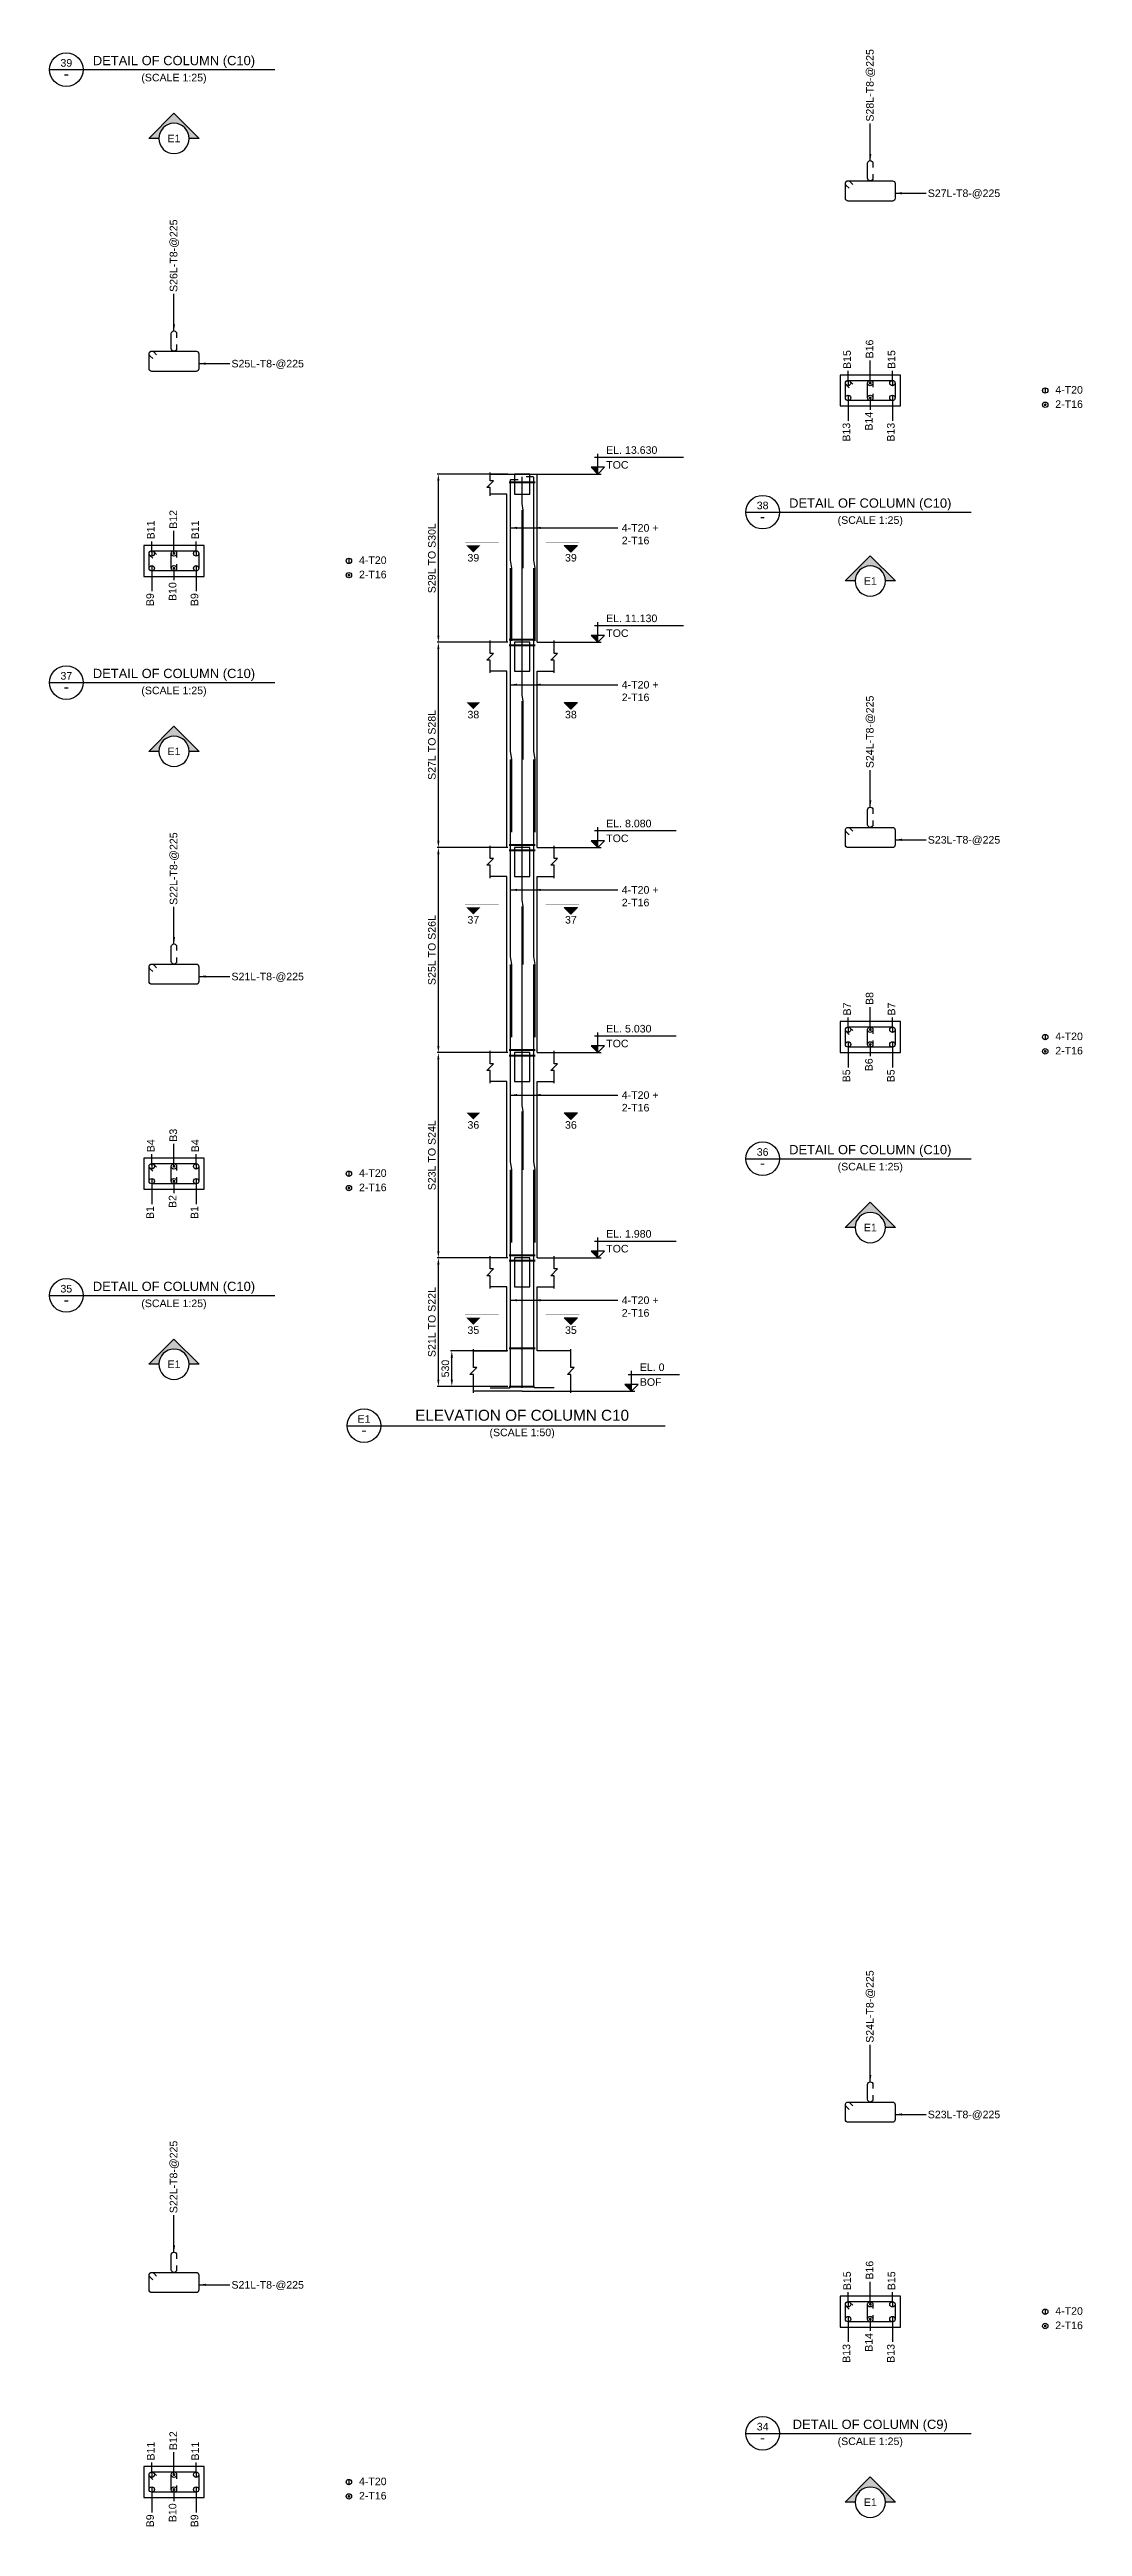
# Model space of a CAD drawing. Header units: inches. Extents: x -14050 to 64750, y -1525 to 593364.
# Drawn here: x -14050 to 16659, y 449541 to 523134 of the extents above; entities that cross this region are included whole.
import ezdxf
from ezdxf.enums import TextEntityAlignment as Align

# ---------------------------------------------------------------- set-up
doc = ezdxf.new("R2010")
doc.units = ezdxf.units.IN
doc.header["$MEASUREMENT"] = 0
for name, color, linetype in [('colSectionMarkLayer', 5, 'Continuous'), ('Concrete Line', 2, 'Continuous'), ('Dim', 31, 'Continuous'), ('Hatch', 25, 'Continuous'), ('Labels', 4, 'Continuous'), ('Link', 225, 'Continuous'), ('Reinforcement', 130, 'Continuous'), ('Text', 31, 'Continuous'), ('Text_Scale', 31, 'Continuous')]:
    doc.layers.add(name, color=color, linetype=linetype)
doc.styles.add('SC-BBS1', font='SansSerif')
doc.styles.add('SC-COL2', font='sanss___.ttf')
doc.styles.get("Standard").update_dxf_attribs({"font": 'txt.shx'})
doc.dimstyles.new('ColumnSch', dxfattribs={"dimtxt": 225, "dimasz": 200, "dimexe": 38, "dimexo": 38, "dimgap": 80, "dimtad": 1, "dimtoh": 1, "dimdec": 0, "dimzin": 0, "dimdsep": 46, "dimtxsty": 'SC-BBS1', "dimcen": 0.09, "dimclrd": 8, "dimclre": 8, "dimclrt": 31, "dimadec": 0, "dimazin": 0, "dimtfac": 1, "dimtdec": 0, "dimtix": 1, "dimtofl": 0, "dimtmove": 0, "dimatfit": 3, "dimfxl": 1, "dimtolj": 1, "dimtzin": 0, "dimarcsym": 0})
doc.dimstyles.get("Standard").update_dxf_attribs({"dimtxt": 0.18, "dimasz": 200, "dimexe": 0.18, "dimexo": 0.0625, "dimgap": 0.09, "dimtad": 0, "dimtih": 1, "dimtoh": 1, "dimdec": 4, "dimzin": 0, "dimdsep": 46, "dimtxsty": 'Standard', "dimcen": 0.09, "dimadec": 0, "dimazin": 0, "dimtfac": 1, "dimtdec": 4, "dimtofl": 0, "dimtmove": 0, "dimatfit": 3, "dimfxl": 1, "dimtolj": 1, "dimtzin": 0, "dimarcsym": 0})

# ---------------------------------------------------------------- blocks, each defined once
blk = doc.blocks.new('*D126')
at = {"color": 8, "linetype": 'ByBlock', "lineweight": -2}
for p, q in [((-428, 487234), (-2528, 487234)), ((-2490, 483616), (-2490, 487034)), ((-428, 483416), (-2528, 483416))]:
    blk.add_line(p, q, dxfattribs=at)
at = {"color": 8}
for points in [[(-2490, 487234), (-2457, 487034), (-2523, 487034)], [(-2490, 483416), (-2523, 483616), (-2457, 483616)]]:
    blk.add_solid(points, dxfattribs=at)
at = {"layer": 'DEFPOINTS', "color": 31}
for p in [(-390, 487234), (-2490, 483416), (-390, 483416)]:
    blk.add_point(p, dxfattribs=at)
at = {"color": 31, "insert": (-2682, 485325), "char_height": 225, "attachment_point": 5, "rotation": 90, "style": 'SC-BBS1'}
blk.add_mtext('\\A1;S21L TO S22L', dxfattribs=at)
blk = doc.blocks.new('*D127')
at = {"color": 8, "linetype": 'ByBlock', "lineweight": -2}
for p, q in [((-428, 484472), (-2128, 484472)), ((-2090, 483616), (-2090, 484272)), ((-428, 483416), (-2128, 483416))]:
    blk.add_line(p, q, dxfattribs=at)
at = {"color": 8}
for points in [[(-2090, 484472), (-2057, 484272), (-2123, 484272)], [(-2090, 483416), (-2123, 483616), (-2057, 483616)]]:
    blk.add_solid(points, dxfattribs=at)
at = {"layer": 'DEFPOINTS', "color": 31}
for p in [(-390, 484472), (-2090, 483416), (-390, 483416)]:
    blk.add_point(p, dxfattribs=at)
at = {"color": 31, "insert": (-2282, 483944), "char_height": 225, "attachment_point": 5, "rotation": 90, "style": 'SC-BBS1'}
blk.add_mtext('\\A1;530', dxfattribs=at)
blk = doc.blocks.new('*D128')
at = {"color": 8, "linetype": 'ByBlock', "lineweight": -2}
for p, q in [((-428, 493330), (-2528, 493330)), ((-2490, 487434), (-2490, 493130)), ((-428, 487234), (-2528, 487234))]:
    blk.add_line(p, q, dxfattribs=at)
at = {"color": 8}
for points in [[(-2490, 493330), (-2457, 493130), (-2523, 493130)], [(-2490, 487234), (-2523, 487434), (-2457, 487434)]]:
    blk.add_solid(points, dxfattribs=at)
at = {"layer": 'DEFPOINTS', "color": 31}
for p in [(-390, 493330), (-2490, 487234), (-390, 487234)]:
    blk.add_point(p, dxfattribs=at)
at = {"color": 31, "insert": (-2682, 490282), "char_height": 225, "attachment_point": 5, "rotation": 90, "style": 'SC-BBS1'}
blk.add_mtext('\\A1;S23L TO S24L', dxfattribs=at)
blk = doc.blocks.new('*D129')
at = {"color": 8, "linetype": 'ByBlock', "lineweight": -2}
for p, q in [((-428, 499426), (-2528, 499426)), ((-2490, 493530), (-2490, 499226)), ((-428, 493330), (-2528, 493330))]:
    blk.add_line(p, q, dxfattribs=at)
at = {"color": 8}
for points in [[(-2490, 499426), (-2457, 499226), (-2523, 499226)], [(-2490, 493330), (-2523, 493530), (-2457, 493530)]]:
    blk.add_solid(points, dxfattribs=at)
at = {"layer": 'DEFPOINTS', "color": 31}
for p in [(-390, 499426), (-2490, 493330), (-390, 493330)]:
    blk.add_point(p, dxfattribs=at)
at = {"color": 31, "insert": (-2682, 496378), "char_height": 225, "attachment_point": 5, "rotation": 90, "style": 'SC-BBS1'}
blk.add_mtext('\\A1;S25L TO S26L', dxfattribs=at)
blk = doc.blocks.new('*D130')
at = {"color": 8, "linetype": 'ByBlock', "lineweight": -2}
for p, q in [((-428, 505522), (-2528, 505522)), ((-2490, 499626), (-2490, 505322)), ((-428, 499426), (-2528, 499426))]:
    blk.add_line(p, q, dxfattribs=at)
at = {"color": 8}
for points in [[(-2490, 505522), (-2457, 505322), (-2523, 505322)], [(-2490, 499426), (-2523, 499626), (-2457, 499626)]]:
    blk.add_solid(points, dxfattribs=at)
at = {"layer": 'DEFPOINTS', "color": 31}
for p in [(-390, 505522), (-2490, 499426), (-390, 499426)]:
    blk.add_point(p, dxfattribs=at)
at = {"color": 31, "insert": (-2682, 502474), "char_height": 225, "attachment_point": 5, "rotation": 90, "style": 'SC-BBS1'}
blk.add_mtext('\\A1;S27L TO S28L', dxfattribs=at)
blk = doc.blocks.new('*D131')
at = {"color": 8, "linetype": 'ByBlock', "lineweight": -2}
for p, q in [((-428, 510522), (-2528, 510522)), ((-2490, 505722), (-2490, 510322)), ((-428, 505522), (-2528, 505522))]:
    blk.add_line(p, q, dxfattribs=at)
at = {"color": 8}
for points in [[(-2490, 510522), (-2457, 510322), (-2523, 510322)], [(-2490, 505522), (-2523, 505722), (-2457, 505722)]]:
    blk.add_solid(points, dxfattribs=at)
at = {"layer": 'DEFPOINTS', "color": 31}
for p in [(-390, 510522), (-2490, 505522), (-390, 505522)]:
    blk.add_point(p, dxfattribs=at)
at = {"color": 31, "insert": (-2682, 508022), "char_height": 225, "attachment_point": 5, "rotation": 90, "style": 'SC-BBS1'}
blk.add_mtext('\\A1;S29L TO S30L', dxfattribs=at)

msp = doc.modelspace()

# ---------------------------------------------------------------- hatches: boundary and pattern name
at = {"layer": 'Hatch'}
h = msp.add_hatch(color=256, dxfattribs=at)
edge = h.paths.add_edge_path(flags=16)
edge.add_line((-10800, 520492), (-11100, 520492))
edge.add_line((-11100, 520492), (-10350, 521242))
edge.add_line((-10350, 521242), (-9600, 520492))
edge.add_line((-9600, 520492), (-9900, 520492))
edge.add_arc((-10350, 520492), 450, 0, 180)
for points in [[(2250, 510522), (2250, 510722), (2050, 510722)], [(-1650, 508397), (-1450, 508197), (-1250, 508397), (-1650, 508397)], [(1650, 508397), (1450, 508197), (1250, 508397), (1650, 508397)], [(2250, 505522), (2250, 505722), (2050, 505722)], [(-1650, 503737), (-1450, 503537), (-1250, 503737), (-1650, 503737)], [(1650, 503737), (1450, 503537), (1250, 503737), (1650, 503737)], [(2250, 499426), (2250, 499626), (2050, 499626)], [(-1650, 497641), (-1450, 497441), (-1250, 497641), (-1650, 497641)], [(1650, 497641), (1450, 497441), (1250, 497641), (1650, 497641)], [(2250, 493330), (2250, 493530), (2050, 493530)], [(-1650, 491545), (-1450, 491345), (-1250, 491545), (-1650, 491545)], [(1650, 491545), (1450, 491345), (1250, 491545), (1650, 491545)], [(2250, 487234), (2250, 487434), (2050, 487434)], [(-1650, 485449), (-1450, 485249), (-1250, 485449), (-1650, 485449)], [(1650, 485449), (1450, 485249), (1250, 485449), (1650, 485449)], [(3250, 483272), (3250, 483472), (3050, 483472)]]:
    msp.add_hatch(color=256, dxfattribs=at).paths.add_polyline_path(points, flags=0)
h = msp.add_hatch(color=256, dxfattribs=at)
edge = h.paths.add_edge_path(flags=16)
edge.add_line((9900, 507344), (9600, 507344))
edge.add_line((9600, 507344), (10350, 508094))
edge.add_line((10350, 508094), (11100, 507344))
edge.add_line((11100, 507344), (10800, 507344))
edge.add_arc((10350, 507344), 450, 0, 180)
h = msp.add_hatch(color=256, dxfattribs=at)
edge = h.paths.add_edge_path(flags=16)
edge.add_line((-10800, 502282), (-11100, 502282))
edge.add_line((-11100, 502282), (-10350, 503032))
edge.add_line((-10350, 503032), (-9600, 502282))
edge.add_line((-9600, 502282), (-9900, 502282))
edge.add_arc((-10350, 502282), 450, 0, 180)
h = msp.add_hatch(color=256, dxfattribs=at)
edge = h.paths.add_edge_path(flags=16)
edge.add_line((9900, 488134), (9600, 488134))
edge.add_line((9600, 488134), (10350, 488884))
edge.add_line((10350, 488884), (11100, 488134))
edge.add_line((11100, 488134), (10800, 488134))
edge.add_arc((10350, 488134), 450, 0, 180)
h = msp.add_hatch(color=256, dxfattribs=at)
edge = h.paths.add_edge_path(flags=16)
edge.add_line((-10800, 484072), (-11100, 484072))
edge.add_line((-11100, 484072), (-10350, 484822))
edge.add_line((-10350, 484822), (-9600, 484072))
edge.add_line((-9600, 484072), (-9900, 484072))
edge.add_arc((-10350, 484072), 450, 0, 180)
h = msp.add_hatch(color=256, dxfattribs=at)
edge = h.paths.add_edge_path(flags=16)
edge.add_line((9900, 450262), (9600, 450262))
edge.add_line((9600, 450262), (10350, 451012))
edge.add_line((10350, 451012), (11100, 450262))
edge.add_line((11100, 450262), (10800, 450262))
edge.add_arc((10350, 450262), 450, 0, 180)

# ---------------------------------------------------------------- linework, layer by layer
at = {"lineweight": 50}
for p, q in [((-390, 510282), (390, 510282)), ((-390, 505602), (390, 505602)), ((-390, 505442), (390, 505442)), ((-390, 499506), (390, 499506)), ((-390, 499346), (390, 499346)), ((-390, 493410), (390, 493410)), ((-390, 493250), (390, 493250)), ((-390, 487314), (390, 487314)), ((-390, 487154), (390, 487154)), ((-390, 484552), (390, 484552)), ((-390, 483416), (370, 483416))]:
    msp.add_line(p, q, dxfattribs=at)
at = {"layer": 'colSectionMarkLayer'}
for p, q in [((-14050, 522537), (-7350, 522537)), ((2150, 511022), (4800, 511022)), ((2250, 510522), (2250, 511122)), ((450, 510522), (2350, 510522)), ((6650, 509389), (13350, 509389)), ((2150, 506022), (4800, 506022)), ((2250, 505522), (2250, 506122)), ((450, 505522), (2350, 505522)), ((-14050, 504327), (-7350, 504327)), ((2150, 499926), (4575, 499926)), ((2250, 499426), (2250, 500026)), ((450, 499426), (2350, 499426)), ((2150, 493830), (4575, 493830)), ((2250, 493330), (2250, 493930)), ((450, 493330), (2350, 493330)), ((6650, 490179), (13350, 490179)), ((450, 487234), (2350, 487234)), ((2150, 487734), (4575, 487734)), ((2250, 487234), (2250, 487834)), ((-14050, 486117), (-7350, 486117)), ((3150, 483772), (4675, 483772)), ((3250, 483272), (3250, 483872)), ((1450, 483272), (3350, 483272)), ((-5200, 482247), (4250, 482247)), ((6650, 452307), (13350, 452307))]:
    msp.add_line(p, q, dxfattribs=at)
for points in [[(-10800, 520492), (-11100, 520492), (-10350, 521242), (-9600, 520492), (-9900, 520492, 1), (-10800, 520492, 1), (-9900, 520492)], [(9900, 507344), (9600, 507344), (10350, 508094), (11100, 507344), (10800, 507344, 1), (9900, 507344, 1), (10800, 507344)], [(-10800, 502282), (-11100, 502282), (-10350, 503032), (-9600, 502282), (-9900, 502282, 1), (-10800, 502282, 1), (-9900, 502282)], [(9900, 488134), (9600, 488134), (10350, 488884), (11100, 488134), (10800, 488134, 1), (9900, 488134, 1), (10800, 488134)], [(-10800, 484072), (-11100, 484072), (-10350, 484822), (-9600, 484072), (-9900, 484072, 1), (-10800, 484072, 1), (-9900, 484072)], [(9900, 450262), (9600, 450262), (10350, 451012), (11100, 450262), (10800, 450262, 1), (9900, 450262, 1), (10800, 450262)]]:
    msp.add_lwpolyline(points, format="xyb", dxfattribs=at)
for points in [[(2250, 510522), (2450, 510722), (2050, 510722)], [(2250, 505522), (2450, 505722), (2050, 505722)], [(2250, 499426), (2450, 499626), (2050, 499626)], [(2250, 493330), (2450, 493530), (2050, 493530)], [(2250, 487234), (2450, 487434), (2050, 487434)], [(3250, 483272), (3450, 483472), (3050, 483472)]]:
    msp.add_lwpolyline(points, close=True, dxfattribs=at)
at = {"layer": 'colSectionMarkLayer', "const_width": 5}
for points in [[(-700, 508497), (-1700, 508497)], [(-1650, 508397), (-1450, 508197), (-1250, 508397), (-1650, 508397)], [(700, 508497), (1700, 508497)], [(-700, 503837), (-1700, 503837)], [(-1650, 503737), (-1450, 503537), (-1250, 503737), (-1650, 503737)], [(700, 503837), (1700, 503837)], [(-700, 497741), (-1700, 497741)], [(-1650, 497641), (-1450, 497441), (-1250, 497641), (-1650, 497641)], [(700, 497741), (1700, 497741)], [(-700, 491645), (-1700, 491645)], [(700, 491645), (1700, 491645)], [(-1650, 491545), (-1450, 491345), (-1250, 491545), (-1650, 491545)], [(-700, 485549), (-1700, 485549)], [(-1650, 485449), (-1450, 485249), (-1250, 485449), (-1650, 485449)], [(700, 485549), (1700, 485549)]]:
    msp.add_lwpolyline(points, dxfattribs=at)
at = {"layer": 'colSectionMarkLayer'}
for points in [[(1650, 508397), (1450, 508197), (1250, 508397), (1650, 508397)], [(1650, 503737), (1450, 503537), (1250, 503737), (1650, 503737)], [(1650, 497641), (1450, 497441), (1250, 497641), (1650, 497641)], [(1650, 491545), (1450, 491345), (1250, 491545), (1650, 491545)], [(1650, 485449), (1450, 485249), (1250, 485449), (1650, 485449)]]:
    msp.add_lwpolyline(points, dxfattribs=at)
for centre in [(-13550, 522537), (7150, 509389), (-13550, 504327), (7150, 490179), (-13550, 486117), (-4700, 482247), (7150, 452307)]:
    msp.add_circle(centre, 500, dxfattribs=at)
at = {"layer": 'Concrete Line'}
for p, q in [((-950, 510522), (450, 510522)), ((450, 505522), (450, 510522)), ((-450, 509922), (-950, 509922)), ((-450, 505522), (-450, 509922)), ((-450, 505522), (-950, 505522)), ((-450, 505522), (-450, 505522)), ((-450, 505522), (-450, 505522)), ((450, 505522), (450, 505522)), ((450, 505522), (450, 505522)), ((450, 505522), (950, 505522)), ((-450, 504662), (-950, 504662)), ((-450, 499426), (-450, 504662)), ((450, 499426), (450, 504662)), ((450, 504662), (950, 504662)), ((-450, 499426), (-950, 499426)), ((-450, 499426), (-450, 499426)), ((-450, 499426), (-450, 499426)), ((450, 499426), (450, 499426)), ((450, 499426), (450, 499426)), ((450, 499426), (950, 499426)), ((-450, 498566), (-950, 498566)), ((-450, 493330), (-450, 498566)), ((450, 493330), (450, 498566)), ((450, 498566), (950, 498566)), ((-450, 493330), (-950, 493330)), ((-450, 493330), (-450, 493330)), ((-450, 493330), (-450, 493330)), ((450, 493330), (450, 493330)), ((450, 493330), (450, 493330)), ((450, 493330), (950, 493330)), ((-450, 492470), (-950, 492470)), ((-450, 487234), (-450, 492470)), ((450, 487234), (450, 492470)), ((450, 492470), (950, 492470)), ((-450, 487234), (-950, 487234)), ((-450, 487234), (-450, 487234)), ((-450, 487234), (-450, 487234)), ((450, 487234), (450, 487234)), ((450, 487234), (450, 487234)), ((450, 487234), (950, 487234)), ((-450, 486374), (-950, 486374)), ((-450, 484472), (-450, 486374)), ((450, 484472), (450, 486374)), ((450, 486374), (950, 486374)), ((-1450, 484472), (-450, 484472)), ((1450, 484472), (450, 484472)), ((1450, 484472), (450, 484472)), ((0, 483272), (-1450, 483272)), ((0, 483272), (1450, 483272))]:
    msp.add_line(p, q, dxfattribs=at)
for points in [[(9450, 512544), (11250, 512544), (11250, 512544), (11250, 513464), (11250, 513464), (9450, 513464), (9450, 513464), (9450, 512544)], [(-230, 510522), (-230, 509922), (230, 509922), (230, 510522)], [(-11250, 507482), (-9450, 507482), (-9450, 507482), (-9450, 508402), (-9450, 508402), (-11250, 508402), (-11250, 508402), (-11250, 507482)], [(-230, 505522), (-230, 504662), (230, 504662), (230, 505522)], [(-230, 499426), (-230, 498566), (230, 498566), (230, 499426)], [(9450, 493334), (11250, 493334), (11250, 493334), (11250, 494254), (11250, 494254), (9450, 494254), (9450, 494254), (9450, 493334)], [(-230, 493330), (-230, 492470), (230, 492470), (230, 493330)], [(-11250, 489272), (-9450, 489272), (-9450, 489272), (-9450, 490192), (-9450, 490192), (-11250, 490192), (-11250, 490192), (-11250, 489272)], [(-230, 487234), (-230, 486374), (230, 486374), (230, 487234)], [(9450, 455462), (11250, 455462), (11250, 455462), (11250, 456382), (11250, 456382), (9450, 456382), (9450, 456382), (9450, 455462)], [(-11250, 450400), (-9450, 450400), (-9450, 450400), (-9450, 451320), (-9450, 451320), (-11250, 451320), (-11250, 451320), (-11250, 450400)]]:
    msp.add_lwpolyline(points, close=True, dxfattribs=at)
for points in [[(-950, 509872), (-950, 510122), (-1050, 510122), (-850, 510322), (-950, 510322), (-950, 510572)], [(-950, 504612), (-950, 504992), (-1050, 504992), (-850, 505192), (-950, 505192), (-950, 505572)], [(950, 504612), (950, 504992), (850, 504992), (1050, 505192), (950, 505192), (950, 505572)], [(-950, 498516), (-950, 498896), (-1050, 498896), (-850, 499096), (-950, 499096), (-950, 499476)], [(950, 498516), (950, 498896), (850, 498896), (1050, 499096), (950, 499096), (950, 499476)], [(-950, 492420), (-950, 492800), (-1050, 492800), (-850, 493000), (-950, 493000), (-950, 493380)], [(950, 492420), (950, 492800), (850, 492800), (1050, 493000), (950, 493000), (950, 493380)], [(-950, 486324), (-950, 486704), (-1050, 486704), (-850, 486904), (-950, 486904), (-950, 487284)], [(950, 486324), (950, 486704), (850, 486704), (1050, 486904), (950, 486904), (950, 487284)], [(-1450, 483222), (-1450, 483772), (-1550, 483772), (-1350, 483972), (-1450, 483972), (-1450, 484522)], [(1450, 483222), (1450, 483772), (1350, 483772), (1550, 483972), (1450, 483972), (1450, 484522)]]:
    msp.add_lwpolyline(points, dxfattribs=at)
at = {"layer": 'Dim', "color": 8}
for p, q in [((10350, 513256), (10350, 513896)), ((9690, 513264), (9690, 513584)), ((11010, 513264), (11010, 513584)), ((9690, 512744), (9690, 512104)), ((10350, 512752), (10350, 512432)), ((11010, 512744), (11010, 512104)), ((-10350, 508194), (-10350, 508834)), ((-11010, 508202), (-11010, 508522)), ((-9690, 508202), (-9690, 508522)), ((-11010, 507682), (-11010, 507042)), ((-10350, 507690), (-10350, 507370)), ((-9690, 507682), (-9690, 507042)), ((10350, 494046), (10350, 494686)), ((9690, 494054), (9690, 494374)), ((11010, 494054), (11010, 494374)), ((9690, 493534), (9690, 492894)), ((10350, 493542), (10350, 493222)), ((11010, 493534), (11010, 492894)), ((-11010, 489992), (-11010, 490312)), ((-10350, 489984), (-10350, 490624)), ((-9690, 489992), (-9690, 490312)), ((-11010, 489472), (-11010, 488832)), ((-10350, 489480), (-10350, 489160)), ((-9690, 489472), (-9690, 488832)), ((9690, 456182), (9690, 456502)), ((10350, 456174), (10350, 456814)), ((11010, 456182), (11010, 456502)), ((9690, 455662), (9690, 455022)), ((10350, 455670), (10350, 455350)), ((11010, 455662), (11010, 455022)), ((-11010, 451120), (-11010, 451440)), ((-10350, 451112), (-10350, 451752)), ((-9690, 451120), (-9690, 451440)), ((-11010, 450600), (-11010, 449960)), ((-10350, 450608), (-10350, 450288)), ((-9690, 450600), (-9690, 449960))]:
    msp.add_line(p, q, dxfattribs=at)
at = {"layer": 'Link'}
for points in [[(10430, 519434), (10430, 519314, -1), (10270, 519314), (10270, 519754, -1), (10430, 519754), (10430, 519634)], [(9718.3, 519012.6), (9633.4, 519097.4, -0.668178), (9690, 519234), (11010, 519234, -0.4142136), (11090, 519154), (11090, 518714, -0.4142136), (11010, 518634), (9690, 518634, -0.4142136), (9610, 518714), (9610, 519154, -0.6681793), (9746.6, 519210.6), (9831.4, 519125.7)], [(-10270, 514372), (-10270, 514252, -1), (-10430, 514252), (-10430, 514692, -1), (-10270, 514692), (-10270, 514572)], [(-10981.7, 513950.6), (-11066.6, 514035.4, -0.668178), (-11010, 514172), (-9690, 514172, -0.4142136), (-9610, 514092), (-9610, 513652, -0.4142136), (-9690, 513572), (-11010, 513572, -0.4142136), (-11090, 513652), (-11090, 514092, -0.6681793), (-10953.4, 514148.6), (-10868.6, 514063.7)], [(9718.3, 513082.6), (9633.4, 513167.4, -0.668178), (9690, 513304), (11010, 513304, -0.4142136), (11090, 513224), (11090, 512784, -0.4142136), (11010, 512704), (9690, 512704, -0.4142136), (9610, 512784), (9610, 513224, -0.6681793), (9746.6, 513280.6), (9831.4, 513195.7)], [(10430, 512904), (10430, 512784, -1), (10270, 512784), (10270, 513224, -1), (10430, 513224), (10430, 513104)], [(-10981.7, 508020.6), (-11066.6, 508105.4, -0.668178), (-11010, 508242), (-9690, 508242, -0.4142136), (-9610, 508162), (-9610, 507722, -0.4142136), (-9690, 507642), (-11010, 507642, -0.4142136), (-11090, 507722), (-11090, 508162, -0.6681793), (-10953.4, 508218.6), (-10868.6, 508133.7)], [(-10270, 507842), (-10270, 507722, -1), (-10430, 507722), (-10430, 508162, -1), (-10270, 508162), (-10270, 508042)], [(10430, 500224), (10430, 500104, -1), (10270, 500104), (10270, 500544, -1), (10430, 500544), (10430, 500424)], [(9718.3, 499802.6), (9633.4, 499887.4, -0.668178), (9690, 500024), (11010, 500024, -0.4142136), (11090, 499944), (11090, 499504, -0.4142136), (11010, 499424), (9690, 499424, -0.4142136), (9610, 499504), (9610, 499944, -0.6681793), (9746.6, 500000.6), (9831.4, 499915.7)], [(-10270, 496162), (-10270, 496042, -1), (-10430, 496042), (-10430, 496482, -1), (-10270, 496482), (-10270, 496362)], [(-10981.7, 495740.6), (-11066.6, 495825.4, -0.668178), (-11010, 495962), (-9690, 495962, -0.4142136), (-9610, 495882), (-9610, 495442, -0.4142136), (-9690, 495362), (-11010, 495362, -0.4142136), (-11090, 495442), (-11090, 495882, -0.6681793), (-10953.4, 495938.6), (-10868.6, 495853.7)], [(9718.3, 493872.6), (9633.4, 493957.4, -0.668178), (9690, 494094), (11010, 494094, -0.4142136), (11090, 494014), (11090, 493574, -0.4142136), (11010, 493494), (9690, 493494, -0.4142136), (9610, 493574), (9610, 494014, -0.6681793), (9746.6, 494070.6), (9831.4, 493985.7)], [(10430, 493694), (10430, 493574, -1), (10270, 493574), (10270, 494014, -1), (10430, 494014), (10430, 493894)], [(-10981.7, 489810.6), (-11066.6, 489895.4, -0.668178), (-11010, 490032), (-9690, 490032, -0.4142136), (-9610, 489952), (-9610, 489512, -0.4142136), (-9690, 489432), (-11010, 489432, -0.4142136), (-11090, 489512), (-11090, 489952, -0.6681793), (-10953.4, 490008.6), (-10868.6, 489923.7)], [(-10270, 489632), (-10270, 489512, -1), (-10430, 489512), (-10430, 489952, -1), (-10270, 489952), (-10270, 489832)], [(10430, 462352), (10430, 462232, -1), (10270, 462232), (10270, 462672, -1), (10430, 462672), (10430, 462552)], [(9718.3, 461930.6), (9633.4, 462015.4, -0.668178), (9690, 462152), (11010, 462152, -0.4142136), (11090, 462072), (11090, 461632, -0.4142136), (11010, 461552), (9690, 461552, -0.4142136), (9610, 461632), (9610, 462072, -0.6681793), (9746.6, 462128.6), (9831.4, 462043.7)], [(-10981.7, 456868.6), (-11066.6, 456953.4, -0.668178), (-11010, 457090), (-9690, 457090, -0.4142136), (-9610, 457010), (-9610, 456570, -0.4142136), (-9690, 456490), (-11010, 456490, -0.4142136), (-11090, 456570), (-11090, 457010, -0.6681793), (-10953.4, 457066.6), (-10868.6, 456981.7)], [(-10270, 457290), (-10270, 457170, -1), (-10430, 457170), (-10430, 457610, -1), (-10270, 457610), (-10270, 457490)], [(9718.3, 456000.6), (9633.4, 456085.4, -0.668178), (9690, 456222), (11010, 456222, -0.4142136), (11090, 456142), (11090, 455702, -0.4142136), (11010, 455622), (9690, 455622, -0.4142136), (9610, 455702), (9610, 456142, -0.6681793), (9746.6, 456198.6), (9831.4, 456113.7)], [(10430, 455822), (10430, 455702, -1), (10270, 455702), (10270, 456142, -1), (10430, 456142), (10430, 456022)], [(-10981.7, 450938.6), (-11066.6, 451023.4, -0.668178), (-11010, 451160), (-9690, 451160, -0.4142136), (-9610, 451080), (-9610, 450640, -0.4142136), (-9690, 450560), (-11010, 450560, -0.4142136), (-11090, 450640), (-11090, 451080, -0.6681793), (-10953.4, 451136.6), (-10868.6, 451051.7)], [(-10270, 450760), (-10270, 450640, -1), (-10430, 450640), (-10430, 451080, -1), (-10270, 451080), (-10270, 450960)]]:
    msp.add_lwpolyline(points, format="xyb", dxfattribs=at)
at = {"layer": 'Reinforcement', "color": 130}
for points in [[(9690, 513304), (9690, 513144)], [(11010, 513304), (11010, 513144)], [(15550, 513084), (15550, 512924)], [(9690, 512864), (9690, 512704)], [(11010, 512864), (11010, 512704)], [(-11010, 508242), (-11010, 508082)], [(-11010, 507802), (-11010, 507642)], [(-9690, 508242), (-9690, 508082)], [(-9690, 507802), (-9690, 507642)], [(-5150, 508022), (-5150, 507862)], [(9690, 494094), (9690, 493934)], [(11010, 494094), (11010, 493934)], [(15550, 493874), (15550, 493714)], [(9690, 493654), (9690, 493494)], [(11010, 493654), (11010, 493494)], [(-11010, 490032), (-11010, 489872)], [(-11010, 489592), (-11010, 489432)], [(-9690, 490032), (-9690, 489872)], [(-9690, 489592), (-9690, 489432)], [(-5150, 489812), (-5150, 489652)], [(9690, 456222), (9690, 456062)], [(9690, 455782), (9690, 455622)], [(11010, 456222), (11010, 456062)], [(11010, 455782), (11010, 455622)], [(15550, 456002), (15550, 455842)], [(-11010, 451160), (-11010, 451000)], [(-9690, 451160), (-9690, 451000)], [(-11010, 450720), (-11010, 450560)], [(-9690, 450720), (-9690, 450560)], [(-5150, 450940), (-5150, 450780)]]:
    msp.add_lwpolyline(points, dxfattribs=at)
at = {"layer": 'Reinforcement', "color": 130, "const_width": 40}
for points in [[(10330, 513224, 1), (10370, 513224, 1)], [(10330, 512784, 1), (10370, 512784, 1)], [(15530, 512579, 1), (15570, 512579, 1)], [(-10370, 508162, 1), (-10330, 508162, 1)], [(-10370, 507722, 1), (-10330, 507722, 1)], [(-5170, 507517, 1), (-5130, 507517, 1)], [(10330, 494014, 1), (10370, 494014, 1)], [(10330, 493574, 1), (10370, 493574, 1)], [(15530, 493369, 1), (15570, 493369, 1)], [(-10370, 489952, 1), (-10330, 489952, 1)], [(-10370, 489512, 1), (-10330, 489512, 1)], [(-5170, 489307, 1), (-5130, 489307, 1)], [(10330, 456142, 1), (10370, 456142, 1)], [(10330, 455702, 1), (10370, 455702, 1)], [(15530, 455497, 1), (15570, 455497, 1)], [(-10370, 451080, 1), (-10330, 451080, 1)], [(-10370, 450640, 1), (-10330, 450640, 1)], [(-5170, 450435, 1), (-5130, 450435, 1)]]:
    msp.add_lwpolyline(points, format="xyb", close=True, dxfattribs=at)
at = {"layer": 'Reinforcement'}
for points in [[(-310, 505562), (-310, 507722), (-350, 507962), (-350, 510332, -0.4142136), (-320, 510362), (-120, 510362)], [(390, 505562), (390, 507722), (350, 507962), (350, 510412, 0.4142136), (320, 510442), (120, 510442)], [(-950, 483372), (-380, 483372, 0.4142136), (-350, 483402), (-350, 489852)], [(950, 483372), (380, 483372, -0.4142136), (350, 483402), (350, 489852)]]:
    msp.add_lwpolyline(points, format="xyb", dxfattribs=at)
for points in [[(32, 507722), (32, 509450), (0, 509642), (0, 510442), (0, 510442), (0, 510442)], [(32, 502044), (32, 503772), (0, 503964), (0, 509450)], [(-310, 499884), (-310, 502044), (-350, 502284), (-350, 507722)], [(390, 499884), (390, 502044), (350, 502284), (350, 507722)], [(32, 495948), (32, 497676), (0, 497868), (0, 503772)], [(-310, 493788), (-310, 495948), (-350, 496188), (-350, 502044)], [(390, 493788), (390, 495948), (350, 496188), (350, 502044)], [(32, 489852), (32, 491580), (0, 491772), (0, 497676)], [(-310, 487692), (-310, 489852), (-350, 490092), (-350, 495948)], [(390, 487692), (390, 489852), (350, 490092), (350, 495948)], [(0, 483372), (0, 483372), (0, 483372), (0, 491580)]]:
    msp.add_lwpolyline(points, dxfattribs=at)
at = {"layer": 'Reinforcement', "color": 130}
for centre in [(9690, 513224), (10350, 513224), (11010, 513224), (15550, 513004), (9690, 512784), (10350, 512784), (11010, 512784), (15550, 512579), (-11010, 508162), (-11010, 507722), (-10350, 508162), (-10350, 507722), (-9690, 508162), (-9690, 507722), (-5150, 507942), (-5150, 507517), (9690, 494014), (10350, 494014), (11010, 494014), (15550, 493794), (9690, 493574), (10350, 493574), (11010, 493574), (15550, 493369), (-11010, 489952), (-11010, 489512), (-10350, 489952), (-10350, 489512), (-9690, 489952), (-9690, 489512), (-5150, 489732), (-5150, 489307), (9690, 456142), (9690, 455702), (10350, 456142), (10350, 455702), (11010, 456142), (11010, 455702), (15550, 455922), (15550, 455497), (-11010, 451080), (-10350, 451080), (-9690, 451080), (-11010, 450640), (-10350, 450640), (-9690, 450640), (-5150, 450860), (-5150, 450435)]:
    msp.add_circle(centre, 80, dxfattribs=at)

# ---------------------------------------------------------------- texts
at = {"layer": 'colSectionMarkLayer', "style": 'SC-BBS1'}
for s, p in [('39', (-1450, 508147)), ('39', (1450, 508147)), ('38', (-1450, 503487)), ('38', (1450, 503487)), ('37', (-1450, 497391)), ('37', (1450, 497391)), ('36', (-1450, 491295)), ('36', (1450, 491295)), ('35', (-1450, 485199)), ('35', (1450, 485199))]:
    msp.add_text(s, height=225, dxfattribs=at).set_placement(p, align=Align.TOP_CENTER)
at = {"layer": 'Dim', "style": 'SC-COL2'}
for s, p in [('B16', (10328, 513956)), ('B15', (9660, 513644)), ('B15', (10980, 513644)), ('B12', (-10372, 508894)), ('B11', (-11040, 508582)), ('B11', (-9720, 508582)), ('B7', (9660, 494434)), ('B8', (10328, 494746)), ('B7', (10980, 494434)), ('B3', (-10372, 490684)), ('B4', (-11040, 490372)), ('B4', (-9720, 490372)), ('B15', (9660, 456562)), ('B16', (10328, 456874)), ('B15', (10980, 456562)), ('B11', (-11040, 451500)), ('B12', (-10372, 451812)), ('B11', (-9720, 451500))]:
    msp.add_text(s, height=225, rotation=90, dxfattribs=at).set_placement(p, align=Align.MIDDLE_LEFT)
for s, p in [('B14', (10308, 512372)), ('B13', (9640, 512044)), ('B13', (10960, 512044)), ('B10', (-10392, 507310)), ('B9', (-11060, 506982)), ('B9', (-9740, 506982)), ('B6', (10308, 493162)), ('B5', (9640, 492834)), ('B5', (10960, 492834)), ('B1', (-11060, 488772)), ('B2', (-10392, 489100)), ('B1', (-9740, 488772)), ('B13', (9640, 454962)), ('B14', (10308, 455290)), ('B13', (10960, 454962)), ('B9', (-11060, 449900)), ('B10', (-10392, 450228)), ('B9', (-9740, 449900))]:
    msp.add_text(s, height=225, rotation=90, dxfattribs=at).set_placement(p, align=Align.MIDDLE_RIGHT)
at = {"layer": 'Labels', "style": 'SC-BBS1'}
for s, height, p in [('39', 225, (-13550, 522557)), ('DETAIL OF COLUMN (C10)', 275, (-10350, 522587)), ('38', 225, (7150, 509409)), ('DETAIL OF COLUMN (C10)', 275, (10350, 509439)), ('37', 225, (-13550, 504347)), ('DETAIL OF COLUMN (C10)', 275, (-10350, 504377)), ('36', 225, (7150, 490199)), ('DETAIL OF COLUMN (C10)', 275, (10350, 490229)), ('DETAIL OF COLUMN (C10)', 275, (-10350, 486167)), ('35', 225, (-13550, 486137)), ('E1', 225, (-4700, 482267)), ('ELEVATION OF COLUMN C10', 325, (0, 482297)), ('34', 225, (7150, 452327)), ('DETAIL OF COLUMN (C9)', 275, (10350, 452357))]:
    msp.add_text(s, height=height, dxfattribs=at).set_placement(p, align=Align.BOTTOM_CENTER)
for s, height, p in [('-', 325, (-13550, 522412)), ('E1', 225, (-10350, 520492)), ('-', 325, (7150, 509264)), ('E1', 225, (10350, 507344)), ('-', 325, (-13550, 504202)), ('E1', 225, (-10350, 502282)), ('-', 325, (7150, 490054)), ('E1', 225, (10350, 488134)), ('-', 325, (-13550, 485992)), ('E1', 225, (-10350, 484072)), ('-', 325, (-4700, 482122)), ('-', 325, (7150, 452182)), ('E1', 225, (10350, 450262))]:
    msp.add_text(s, height=height, dxfattribs=at).set_placement(p, align=Align.MIDDLE_CENTER)
at = {"layer": 'Text', "style": 'SC-BBS1'}
for s, p in [('S28L-T8-@225', (10450, 520994)), ('S26L-T8-@225', (-10250, 515932)), ('S24L-T8-@225', (10450, 501784)), ('S22L-T8-@225', (-10250, 497722)), ('S24L-T8-@225', (10450, 463912)), ('S22L-T8-@225', (-10250, 458850))]:
    msp.add_text(s, height=225, rotation=90, dxfattribs=at).set_placement(p)
for p in [(-10350, 522122), (10350, 508974), (-10350, 503912), (10350, 489764), (-10350, 485702), (10350, 451892)]:
    msp.add_text('(SCALE 1:25)', height=225, dxfattribs=at).set_placement(p, align=Align.BOTTOM_CENTER)
for s, p in [('S27L-T8-@225', (12060, 518864)), ('S25L-T8-@225', (-8640, 513802)), ('4-T20', (15850, 513024)), ('2-T16', (15850, 512599)), ('4-T20', (-4850, 507962)), ('2-T16', (-4850, 507537)), ('S23L-T8-@225', (12060, 499654)), ('S21L-T8-@225', (-8640, 495592)), ('4-T20', (15850, 493814)), ('2-T16', (15850, 493389)), ('4-T20', (-4850, 489752)), ('2-T16', (-4850, 489327)), ('S23L-T8-@225', (12060, 461782)), ('S21L-T8-@225', (-8640, 456720)), ('4-T20', (15850, 455942)), ('2-T16', (15850, 455517)), ('4-T20', (-4850, 450880)), ('2-T16', (-4850, 450455))]:
    msp.add_text(s, height=225, dxfattribs=at).set_placement(p, align=Align.MIDDLE_LEFT)
for s, p in [('TOC', (2500, 510682)), ('EL. 13.630', (2500, 511122)), ('EL. 11.130', (2500, 506122)), ('TOC', (2500, 505682)), ('TOC', (2500, 499586)), ('EL. 8.080', (2500, 500026)), ('EL. 5.030', (2500, 493930)), ('TOC', (2500, 493490)), ('EL. 1.980', (2500, 487834)), ('TOC', (2500, 487394)), ('EL. 0', (3500, 483872)), ('BOF', (3500, 483432))]:
    msp.add_text(s, height=225, dxfattribs=at).set_placement(p)
at = {"layer": 'Text', "char_height": 225, "attachment_point": 1, "style": 'SC-BBS1'}
for insert in [(2962.5, 509034.5), (2962.5, 504374.5), (2962.5, 498278.5), (2962.5, 492182.5), (2962.5, 486086.5)]:
    msp.add_mtext('4-T20 + \\P2-T16', dxfattribs=dict(at, insert=insert))
at = {"layer": 'Text_Scale', "style": 'SC-BBS1'}
msp.add_text('(SCALE 1:50)', height=225, dxfattribs=at).set_placement((0, 481867), align=Align.BOTTOM_CENTER)

# ---------------------------------------------------------------- dimensions: what is measured, and where the dimension line sits
at = {"layer": 'Dim', "lineweight": 50}
for p1, p2, distance, text, picture, middle in [((-390, 505522), (-390, 510522), 2100, 'S29L TO S30L', '*D131', (-2490, 508022)), ((-390, 499426), (-390, 505522), 2100, 'S27L TO S28L', '*D130', (-2490, 502474)), ((-390, 493330), (-390, 499426), 2100, 'S25L TO S26L', '*D129', (-2490, 496378)), ((-390, 487234), (-390, 493330), 2100, 'S23L TO S24L', '*D128', (-2490, 490282)), ((-390, 483416), (-390, 487234), 2100, 'S21L TO S22L', '*D126', (-2490, 485325)), ((-390, 483416), (-390, 484472), 1700, '530', '*D127', (-2090, 483944))]:
    dim = msp.add_aligned_dim(p1=p1, p2=p2, distance=distance, text=text, dimstyle='ColumnSch', dxfattribs=at)
    dim.commit()
    dim.dimension.update_dxf_attribs({"geometry": picture, "text_midpoint": middle})

# ---------------------------------------------------------------- leaders
at = {"layer": 'Dim', "color": 8}
for points in [[(10350, 519834), (10350, 520934)], [(11090, 518864), (12010, 518864)], [(-10350, 514772), (-10350, 515872)], [(-9610, 513802), (-8690, 513802)], [(-350, 508922), (2850, 508922)], [(350, 508922), (2850, 508922)], [(-350, 504262), (2850, 504262)], [(350, 504262), (2850, 504262)], [(10350, 500624), (10350, 501724)], [(11090, 499654), (12010, 499654)], [(-10350, 496562), (-10350, 497662)], [(-350, 498166), (2850, 498166)], [(350, 498166), (2850, 498166)], [(-9610, 495592), (-8690, 495592)], [(-350, 492070), (2850, 492070)], [(350, 492070), (2850, 492070)], [(-350, 485974), (2850, 485974)], [(350, 485974), (2850, 485974)], [(10350, 462752), (10350, 463852)], [(11090, 461782), (12010, 461782)], [(-10350, 457690), (-10350, 458790)], [(-9610, 456720), (-8690, 456720)]]:
    msp.add_leader(points, dimstyle='Standard', dxfattribs=at)

doc.saveas('drawing.dxf')
